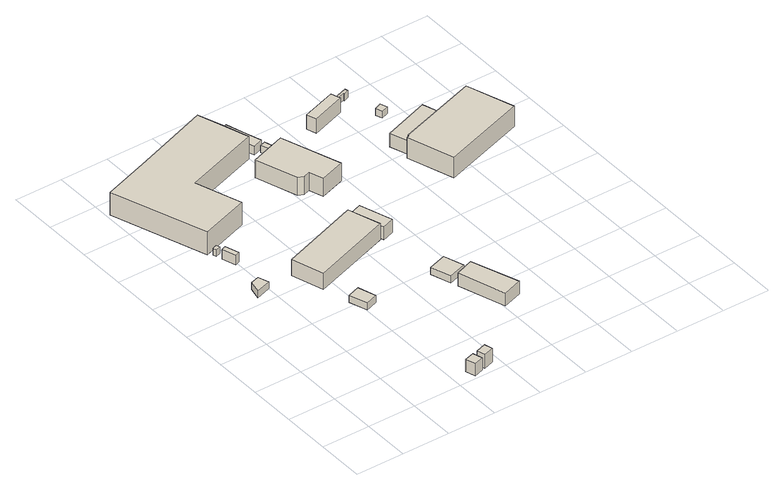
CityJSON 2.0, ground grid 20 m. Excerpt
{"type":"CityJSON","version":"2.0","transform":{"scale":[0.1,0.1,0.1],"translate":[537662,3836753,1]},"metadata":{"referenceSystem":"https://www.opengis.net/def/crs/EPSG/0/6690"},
"CityObjects":{
"building1":{"type":"Building","attributes":{"class":"3001","BuildingDetailAttribute.specifiedBuildingCoverageRate":0.6,"BuildingDetailAttribute.surveyYear":2017,"BuildingTsunamiRiskAttribute.description":"1","BuildingTsunamiRiskAttribute.rank":"2","BuildingTsunamiRiskAttribute.depth":0.62,"BuildingHighTideRiskAttribute.description":"1","BuildingHighTideRiskAttribute.rank":"3","BuildingHighTideRiskAttribute.depth":3.54,"BuildingIDAttribute.prefecture":"27","BuildingIDAttribute.city":"27104"},"geometry":[{"type":"Solid","lod":"1","boundaries":[[[[0,1,2,3]],[[2,4,5,3]],[[1,6,4,2]],[[0,7,6,1]],[[3,5,7,0]],[[4,6,7,5]]]]}]},
"building2":{"type":"Building","attributes":{"class":"3001","BuildingDetailAttribute.specifiedBuildingCoverageRate":0.6,"BuildingDetailAttribute.surveyYear":2017,"BuildingTsunamiRiskAttribute.description":"1","BuildingTsunamiRiskAttribute.rank":"2","BuildingTsunamiRiskAttribute.depth":0.64,"BuildingHighTideRiskAttribute.description":"1","BuildingHighTideRiskAttribute.rank":"3","BuildingHighTideRiskAttribute.depth":3.56,"BuildingIDAttribute.prefecture":"27","BuildingIDAttribute.city":"27104"},"geometry":[{"type":"Solid","lod":"1","boundaries":[[[[8,9,10,11]],[[10,12,13,11]],[[9,14,12,10]],[[8,15,14,9]],[[11,13,15,8]],[[12,14,15,13]]]]}]},
"building3":{"type":"Building","attributes":{"計測周辺長":16.29,"1/2500図郭":55,"区名":"此花区","町丁目名称":"常吉２丁目","街区番号":10,"class":"3001","usage":"441","measuredHeight":4.2,"storeysAboveGround":1,"BuildingDetailAttribute.buildingRoofEdgeArea":12.81,"BuildingDetailAttribute.buildingStructureType":"610","BuildingDetailAttribute.buildingStructureOrgType":"2","BuildingDetailAttribute.detailedUsage":"1520","BuildingDetailAttribute.specifiedBuildingCoverageRate":0.6,"BuildingDetailAttribute.surveyYear":2017,"BuildingTsunamiRiskAttribute.description":"1","BuildingTsunamiRiskAttribute.rank":"2","BuildingTsunamiRiskAttribute.depth":0.79,"BuildingHighTideRiskAttribute.description":"1","BuildingHighTideRiskAttribute.rank":"3","BuildingHighTideRiskAttribute.depth":3.71,"BuildingIDAttribute.prefecture":"27","BuildingIDAttribute.city":"27104"},"geometry":[{"type":"Solid","lod":"1","boundaries":[[[[16,17,18,19]],[[18,20,21,19]],[[17,22,20,18]],[[16,23,22,17]],[[19,21,23,16]],[[20,22,23,21]]]]}]},
"building4":{"type":"Building","attributes":{"計測周辺長":16.62,"1/2500図郭":55,"区名":"此花区","町丁目名称":"常吉２丁目","街区番号":10,"class":"3001","usage":"454","measuredHeight":5.4,"storeysAboveGround":1,"BuildingDetailAttribute.buildingRoofEdgeArea":17.26,"BuildingDetailAttribute.buildingStructureType":"610","BuildingDetailAttribute.buildingStructureOrgType":"2","BuildingDetailAttribute.detailedUsage":"1930","BuildingDetailAttribute.specifiedBuildingCoverageRate":0.6,"BuildingDetailAttribute.surveyYear":2017,"BuildingTsunamiRiskAttribute.description":"1","BuildingTsunamiRiskAttribute.rank":"2","BuildingTsunamiRiskAttribute.depth":1.13,"BuildingHighTideRiskAttribute.description":"1","BuildingHighTideRiskAttribute.rank":"3","BuildingHighTideRiskAttribute.depth":4.1,"BuildingIDAttribute.prefecture":"27","BuildingIDAttribute.city":"27104"},"geometry":[{"type":"Solid","lod":"1","boundaries":[[[[24,25,26,27]],[[26,28,29,27]],[[25,30,28,26]],[[24,31,30,25]],[[27,29,31,24]],[[28,30,31,29]]]]}]},
"building5":{"type":"Building","attributes":{"計測周辺長":16.37,"1/2500図郭":55,"区名":"此花区","町丁目名称":"常吉２丁目","街区番号":10,"class":"3001","usage":"454","measuredHeight":6,"storeysAboveGround":1,"BuildingDetailAttribute.buildingRoofEdgeArea":16.46,"BuildingDetailAttribute.buildingStructureType":"610","BuildingDetailAttribute.buildingStructureOrgType":"2","BuildingDetailAttribute.detailedUsage":"1930","BuildingDetailAttribute.specifiedBuildingCoverageRate":0.6,"BuildingDetailAttribute.surveyYear":2017,"BuildingTsunamiRiskAttribute.description":"1","BuildingTsunamiRiskAttribute.rank":"2","BuildingTsunamiRiskAttribute.depth":1.72,"BuildingIDAttribute.prefecture":"27","BuildingIDAttribute.city":"27104"},"geometry":[{"type":"Solid","lod":"1","boundaries":[[[[32,33,34,35]],[[34,36,37,35]],[[33,38,36,34]],[[32,39,38,33]],[[35,37,39,32]],[[36,38,39,37]]]]}]},
"building6":{"type":"Building","attributes":{"計測周辺長":26.76,"1/2500図郭":55,"区名":"此花区","町丁目名称":"常吉２丁目","街区番号":10,"class":"3001","usage":"401","storeysAboveGround":1,"BuildingDetailAttribute.buildingRoofEdgeArea":43.25,"BuildingDetailAttribute.buildingStructureType":"610","BuildingDetailAttribute.buildingStructureOrgType":"2","BuildingDetailAttribute.detailedUsage":"1350","BuildingDetailAttribute.specifiedBuildingCoverageRate":0.6,"BuildingDetailAttribute.surveyYear":2017,"BuildingTsunamiRiskAttribute.description":"1","BuildingTsunamiRiskAttribute.rank":"2","BuildingTsunamiRiskAttribute.depth":1.08,"BuildingHighTideRiskAttribute.description":"1","BuildingHighTideRiskAttribute.rank":"3","BuildingHighTideRiskAttribute.depth":3.99,"BuildingIDAttribute.prefecture":"27","BuildingIDAttribute.city":"27104"},"geometry":[{"type":"Solid","lod":"1","boundaries":[[[[40,41,42,43]],[[42,44,45,43]],[[41,46,44,42]],[[40,47,46,41]],[[43,45,47,40]],[[44,46,47,45]]]]}]},
"building7":{"type":"Building","attributes":{"計測周辺長":200.66,"1/2500図郭":55,"区名":"此花区","町丁目名称":"常吉２丁目","街区番号":10,"class":"3001","usage":"441","measuredHeight":9.9,"storeysAboveGround":2,"BuildingDetailAttribute.buildingRoofEdgeArea":1620.64,"BuildingDetailAttribute.buildingStructureType":"610","BuildingDetailAttribute.buildingStructureOrgType":"2","BuildingDetailAttribute.detailedUsage":"1520","BuildingDetailAttribute.specifiedBuildingCoverageRate":0.6,"BuildingDetailAttribute.surveyYear":2017,"BuildingTsunamiRiskAttribute.description":"1","BuildingTsunamiRiskAttribute.rank":"2","BuildingTsunamiRiskAttribute.depth":0.75,"BuildingHighTideRiskAttribute.description":"1","BuildingHighTideRiskAttribute.rank":"3","BuildingHighTideRiskAttribute.depth":3.69,"BuildingIDAttribute.prefecture":"27","BuildingIDAttribute.city":"27104"},"geometry":[{"type":"Solid","lod":"1","boundaries":[[[[48,49,50,51,52,53,54,55]],[[54,56,57,55]],[[53,58,56,54]],[[52,59,58,53]],[[51,60,59,52]],[[50,61,60,51]],[[49,62,61,50]],[[48,63,62,49]],[[55,57,63,48]],[[56,58,59,60,61,62,63,57]]]]}]},
"building8":{"type":"Building","attributes":{"計測周辺長":98.25,"1/2500図郭":55,"区名":"此花区","町丁目名称":"常吉２丁目","街区番号":10,"class":"3001","usage":"441","measuredHeight":7.2,"storeysAboveGround":2,"BuildingDetailAttribute.buildingRoofEdgeArea":489.53,"BuildingDetailAttribute.buildingStructureType":"610","BuildingDetailAttribute.buildingStructureOrgType":"2","BuildingDetailAttribute.detailedUsage":"1520","BuildingDetailAttribute.specifiedBuildingCoverageRate":0.6,"BuildingDetailAttribute.surveyYear":2017,"BuildingTsunamiRiskAttribute.description":"1","BuildingTsunamiRiskAttribute.rank":"2","BuildingTsunamiRiskAttribute.depth":1.51,"BuildingHighTideRiskAttribute.description":"1","BuildingHighTideRiskAttribute.rank":"3","BuildingHighTideRiskAttribute.depth":4.43,"BuildingIDAttribute.prefecture":"27","BuildingIDAttribute.city":"27104"},"geometry":[{"type":"Solid","lod":"1","boundaries":[[[[64,65,66,67,68]],[[67,69,70,68]],[[66,71,69,67]],[[65,72,71,66]],[[64,73,72,65]],[[68,70,73,64]],[[69,71,72,73,70]]]]}]},
"building9":{"type":"Building","attributes":{"計測周辺長":33.35,"1/2500図郭":55,"区名":"此花区","町丁目名称":"常吉２丁目","街区番号":10,"class":"3001","usage":"401","measuredHeight":3.1,"storeysAboveGround":1,"BuildingDetailAttribute.buildingRoofEdgeArea":69.32,"BuildingDetailAttribute.buildingStructureType":"610","BuildingDetailAttribute.buildingStructureOrgType":"2","BuildingDetailAttribute.detailedUsage":"1350","BuildingDetailAttribute.specifiedBuildingCoverageRate":0.6,"BuildingDetailAttribute.surveyYear":2017,"BuildingTsunamiRiskAttribute.description":"1","BuildingTsunamiRiskAttribute.rank":"2","BuildingTsunamiRiskAttribute.depth":0.78,"BuildingHighTideRiskAttribute.description":"1","BuildingHighTideRiskAttribute.rank":"3","BuildingHighTideRiskAttribute.depth":3.69,"BuildingIDAttribute.prefecture":"27","BuildingIDAttribute.city":"27104"},"geometry":[{"type":"Solid","lod":"1","boundaries":[[[[74,75,76,77]],[[76,78,79,77]],[[75,80,78,76]],[[74,81,80,75]],[[77,79,81,74]],[[78,80,81,79]]]]}]},
"building10":{"type":"Building","attributes":{"計測周辺長":57.78,"1/2500図郭":55,"区名":"此花区","町丁目名称":"常吉２丁目","街区番号":10,"class":"3001","usage":"401","measuredHeight":5.6,"storeysAboveGround":2,"BuildingDetailAttribute.buildingRoofEdgeArea":171.1,"BuildingDetailAttribute.buildingStructureType":"610","BuildingDetailAttribute.buildingStructureOrgType":"2","BuildingDetailAttribute.detailedUsage":"1350","BuildingDetailAttribute.specifiedBuildingCoverageRate":0.6,"BuildingDetailAttribute.surveyYear":2017,"BuildingTsunamiRiskAttribute.description":"1","BuildingTsunamiRiskAttribute.rank":"1","BuildingTsunamiRiskAttribute.depth":0.34,"BuildingHighTideRiskAttribute.description":"1","BuildingHighTideRiskAttribute.rank":"3","BuildingHighTideRiskAttribute.depth":3.25,"BuildingIDAttribute.prefecture":"27","BuildingIDAttribute.city":"27104"},"geometry":[{"type":"Solid","lod":"1","boundaries":[[[[82,83,84,85]],[[84,86,87,85]],[[83,88,86,84]],[[82,89,88,83]],[[85,87,89,82]],[[86,88,89,87]]]]}]},
"building11":{"type":"Building","attributes":{"class":"3001","measuredHeight":5.7,"BuildingDetailAttribute.specifiedBuildingCoverageRate":0.6,"BuildingDetailAttribute.surveyYear":2017,"BuildingTsunamiRiskAttribute.description":"1","BuildingTsunamiRiskAttribute.rank":"2","BuildingTsunamiRiskAttribute.depth":1.48,"BuildingHighTideRiskAttribute.description":"1","BuildingHighTideRiskAttribute.rank":"3","BuildingHighTideRiskAttribute.depth":4.4,"BuildingIDAttribute.prefecture":"27","BuildingIDAttribute.city":"27104"},"geometry":[{"type":"Solid","lod":"1","boundaries":[[[[90,91,92,93]],[[92,94,95,93]],[[91,96,94,92]],[[90,97,96,91]],[[93,95,97,90]],[[94,96,97,95]]]]}]},
"building12":{"type":"Building","attributes":{"class":"3001","measuredHeight":7.8,"BuildingDetailAttribute.specifiedBuildingCoverageRate":0.6,"BuildingDetailAttribute.surveyYear":2017,"BuildingTsunamiRiskAttribute.description":"1","BuildingTsunamiRiskAttribute.rank":"2","BuildingTsunamiRiskAttribute.depth":1.11,"BuildingHighTideRiskAttribute.description":"1","BuildingHighTideRiskAttribute.rank":"3","BuildingHighTideRiskAttribute.depth":4.03,"BuildingIDAttribute.prefecture":"27","BuildingIDAttribute.city":"27104"},"geometry":[{"type":"Solid","lod":"1","boundaries":[[[[98,99,100,101,102,103,104]],[[103,105,106,104]],[[102,107,105,103]],[[101,108,107,102]],[[100,109,108,101]],[[99,110,109,100]],[[98,111,110,99]],[[104,106,111,98]],[[105,107,108,109,110,111,106]]]]}]},
"building13":{"type":"Building","attributes":{"計測周辺長":39.86,"1/2500図郭":55,"区名":"此花区","町丁目名称":"常吉２丁目","街区番号":10,"class":"3003","usage":"441","measuredHeight":3.7,"storeysAboveGround":1,"BuildingDetailAttribute.buildingRoofEdgeArea":69.46,"BuildingDetailAttribute.buildingStructureType":"610","BuildingDetailAttribute.buildingStructureOrgType":"2","BuildingDetailAttribute.detailedUsage":"1520","BuildingDetailAttribute.specifiedBuildingCoverageRate":0.6,"BuildingDetailAttribute.surveyYear":2017,"BuildingTsunamiRiskAttribute.description":"1","BuildingTsunamiRiskAttribute.rank":"2","BuildingTsunamiRiskAttribute.depth":0.82,"BuildingHighTideRiskAttribute.description":"1","BuildingHighTideRiskAttribute.rank":"3","BuildingHighTideRiskAttribute.depth":3.75,"BuildingIDAttribute.prefecture":"27","BuildingIDAttribute.city":"27104"},"geometry":[{"type":"Solid","lod":"1","boundaries":[[[[112,113,114,115,116,117]],[[116,118,119,117]],[[115,120,118,116]],[[114,121,120,115]],[[113,122,121,114]],[[112,123,122,113]],[[117,119,123,112]],[[118,120,121,122,123,119]]]]}]},
"building14":{"type":"Building","attributes":{"計測周辺長":11.39,"1/2500図郭":55,"区名":"此花区","町丁目名称":"常吉２丁目","街区番号":10,"class":"3001","usage":"441","measuredHeight":3.1,"storeysAboveGround":1,"BuildingDetailAttribute.buildingRoofEdgeArea":7.75,"BuildingDetailAttribute.buildingStructureType":"610","BuildingDetailAttribute.buildingStructureOrgType":"2","BuildingDetailAttribute.detailedUsage":"1520","BuildingDetailAttribute.specifiedBuildingCoverageRate":0.6,"BuildingDetailAttribute.surveyYear":2017,"BuildingTsunamiRiskAttribute.description":"1","BuildingTsunamiRiskAttribute.rank":"2","BuildingTsunamiRiskAttribute.depth":0.94,"BuildingHighTideRiskAttribute.description":"1","BuildingHighTideRiskAttribute.rank":"3","BuildingHighTideRiskAttribute.depth":3.87,"BuildingIDAttribute.prefecture":"27","BuildingIDAttribute.city":"27104"},"geometry":[{"type":"Solid","lod":"1","boundaries":[[[[124,125,126,127]],[[126,128,129,127]],[[125,130,128,126]],[[124,131,130,125]],[[127,129,131,124]],[[128,130,131,129]]]]}]},
"building15":{"type":"Building","attributes":{"計測周辺長":38.29,"1/2500図郭":55,"区名":"此花区","町丁目名称":"常吉２丁目","街区番号":9,"class":"3001","usage":"431","measuredHeight":6.3,"storeysAboveGround":2,"BuildingDetailAttribute.buildingRoofEdgeArea":63.19,"BuildingDetailAttribute.buildingStructureType":"610","BuildingDetailAttribute.buildingStructureOrgType":"2","BuildingDetailAttribute.detailedUsage":"1720","BuildingDetailAttribute.specifiedBuildingCoverageRate":0.6,"BuildingDetailAttribute.surveyYear":2017,"BuildingTsunamiRiskAttribute.description":"1","BuildingTsunamiRiskAttribute.rank":"2","BuildingTsunamiRiskAttribute.depth":1.34,"BuildingHighTideRiskAttribute.description":"1","BuildingHighTideRiskAttribute.rank":"3","BuildingHighTideRiskAttribute.depth":4.26,"BuildingIDAttribute.prefecture":"27","BuildingIDAttribute.city":"27104"},"geometry":[{"type":"Solid","lod":"1","boundaries":[[[[132,133,134,135]],[[134,136,137,135]],[[133,138,136,134]],[[132,139,138,133]],[[135,137,139,132]],[[136,138,139,137]]]]}]},
"building16":{"type":"Building","attributes":{"計測周辺長":56.41,"1/2500図郭":55,"区名":"此花区","町丁目名称":"常吉２丁目","街区番号":9,"class":"3003","usage":"402","measuredHeight":6,"storeysAboveGround":2,"BuildingDetailAttribute.buildingRoofEdgeArea":160.51,"BuildingDetailAttribute.buildingStructureType":"610","BuildingDetailAttribute.buildingStructureOrgType":"2","BuildingDetailAttribute.detailedUsage":"1401","BuildingDetailAttribute.specifiedBuildingCoverageRate":0.6,"BuildingDetailAttribute.surveyYear":2017,"BuildingTsunamiRiskAttribute.description":"1","BuildingTsunamiRiskAttribute.rank":"2","BuildingTsunamiRiskAttribute.depth":0.74,"BuildingHighTideRiskAttribute.description":"1","BuildingHighTideRiskAttribute.rank":"3","BuildingHighTideRiskAttribute.depth":3.66,"BuildingIDAttribute.prefecture":"27","BuildingIDAttribute.city":"27104"},"geometry":[{"type":"Solid","lod":"1","boundaries":[[[[140,141,142,143]],[[142,144,145,143]],[[141,146,144,142]],[[140,147,146,141]],[[143,145,147,140]],[[144,146,147,145]]]]}]},
"building17":{"type":"Building","attributes":{"class":"3001","BuildingDetailAttribute.specifiedBuildingCoverageRate":0.6,"BuildingDetailAttribute.surveyYear":2017,"BuildingTsunamiRiskAttribute.description":"1","BuildingTsunamiRiskAttribute.rank":"2","BuildingTsunamiRiskAttribute.depth":1.26,"BuildingHighTideRiskAttribute.description":"1","BuildingHighTideRiskAttribute.rank":"3","BuildingHighTideRiskAttribute.depth":4.18,"BuildingIDAttribute.prefecture":"27","BuildingIDAttribute.city":"27104"},"geometry":[{"type":"Solid","lod":"1","boundaries":[[[[148,149,150,151,152,153]],[[152,154,155,153]],[[151,156,154,152]],[[150,157,156,151]],[[149,158,157,150]],[[148,159,158,149]],[[153,155,159,148]],[[154,156,157,158,159,155]]]]}]},
"building18":{"type":"Building","attributes":{"class":"3001","BuildingDetailAttribute.specifiedBuildingCoverageRate":0.6,"BuildingDetailAttribute.surveyYear":2017,"BuildingTsunamiRiskAttribute.description":"1","BuildingTsunamiRiskAttribute.rank":"2","BuildingTsunamiRiskAttribute.depth":1.19,"BuildingHighTideRiskAttribute.description":"1","BuildingHighTideRiskAttribute.rank":"3","BuildingHighTideRiskAttribute.depth":4.11,"BuildingIDAttribute.prefecture":"27","BuildingIDAttribute.city":"27104"},"geometry":[{"type":"Solid","lod":"1","boundaries":[[[[160,161,162,163]],[[162,164,165,163]],[[161,166,164,162]],[[160,167,166,161]],[[163,165,167,160]],[[164,166,167,165]]]]}]},
"building19":{"type":"Building","attributes":{"計測周辺長":114.63,"1/2500図郭":55,"区名":"此花区","町丁目名称":"常吉２丁目","街区番号":9,"class":"3001","usage":"402","measuredHeight":9,"storeysAboveGround":2,"BuildingDetailAttribute.buildingRoofEdgeArea":756.69,"BuildingDetailAttribute.buildingStructureType":"610","BuildingDetailAttribute.buildingStructureOrgType":"2","BuildingDetailAttribute.detailedUsage":"1401","BuildingDetailAttribute.specifiedBuildingCoverageRate":0.6,"BuildingDetailAttribute.surveyYear":2017,"BuildingTsunamiRiskAttribute.description":"1","BuildingTsunamiRiskAttribute.rank":"2","BuildingTsunamiRiskAttribute.depth":0.59,"BuildingHighTideRiskAttribute.description":"1","BuildingHighTideRiskAttribute.rank":"3","BuildingHighTideRiskAttribute.depth":3.51,"BuildingIDAttribute.prefecture":"27","BuildingIDAttribute.city":"27104"},"geometry":[{"type":"Solid","lod":"1","boundaries":[[[[168,169,170,171,172,173]],[[172,174,175,173]],[[171,176,174,172]],[[170,177,176,171]],[[169,178,177,170]],[[168,179,178,169]],[[173,175,179,168]],[[174,176,177,178,179,175]]]]}]}
},
"vertices":[
[142,877,13],[178,888,13],[193,844,13],[129,823,13],[193,844,43],[129,823,43],[178,888,43],[142,877,43],
[148,1112,19],[168,1119,19],[173,1104,19],[153,1097,19],[173,1104,49],[153,1097,49],[168,1119,49],[148,1112,49],
[161,1077,17],[181,1084,17],[199,1027,17],[179,1019,17],[199,1027,59],[179,1019,59],[181,1084,59],[161,1077,59],
[460,48,8],[500,60,8],[512,20,8],[472,8,8],[512,20,62],[472,8,62],[500,60,62],[460,48,62],
[520,63,2],[564,77,2],[574,43,2],[530,29,2],[574,43,62],[530,29,62],[564,77,62],[520,63,62],
[372,614,11],[424,632,11],[448,557,11],[397,539,11],[448,557,41],[397,539,41],[424,632,41],[372,614,41],
[517,1696,17],[552,1592,17],[586,1488,17],[273,1383,17],[337,1194,17],[135,1127,17],[1,1518,17],[212,1589,17],[1,1518,116],[212,1589,116],[135,1127,116],[337,1194,116],[273,1383,116],[586,1488,116],[552,1592,116],[517,1696,116],
[305,861,9],[630,973,9],[638,975,9],[680,843,9],[346,729,9],[680,843,80],[346,729,80],[638,975,80],[630,973,80],[305,861,80],
[694,567,17],[769,591,17],[796,508,17],[721,483,17],[796,508,48],[721,483,48],[769,591,48],[694,567,48],
[730,455,18],[806,483,18],[874,288,18],[793,260,18],[874,288,74],[793,260,74],[806,483,74],[730,455,74],
[647,972,7],[698,989,7],[742,854,7],[692,837,7],[742,854,64],[692,837,64],[698,989,64],[647,972,64],
[654,1225,7],[627,1216,7],[604,1227,7],[547,1398,7],[695,1449,7],[778,1203,7],[673,1168,7],[778,1203,85],[673,1168,85],[695,1449,85],[547,1398,85],[604,1227,85],[627,1216,85],[654,1225,85],
[661,1514,13],[619,1499,13],[589,1593,13],[572,1646,13],[615,1661,13],[636,1593,13],[615,1661,51],[636,1593,51],[572,1646,51],[589,1593,51],[619,1499,51],[661,1514,51],
[646,1499,12],[669,1507,12],[679,1474,12],[659,1467,12],[679,1474,43],[659,1467,43],[669,1507,43],[646,1499,43],
[858,1515,10],[1000,1562,10],[1013,1522,10],[872,1474,10],[1013,1522,73],[872,1474,73],[1000,1562,73],[858,1515,73],
[1025,1250,17],[1217,1316,17],[1242,1241,17],[1050,1175,17],[1242,1241,76],[1050,1175,76],[1217,1316,76],[1025,1250,76],
[1019,1568,10],[1082,1589,10],[1086,1575,10],[1064,1567,10],[1062,1572,10],[1023,1559,10],[1062,1572,40],[1023,1559,40],[1064,1567,40],[1086,1575,40],[1082,1589,40],[1019,1568,40],
[1099,1433,12],[1128,1444,12],[1139,1415,12],[1109,1404,12],[1139,1415,42],[1109,1404,42],[1128,1444,42],[1099,1433,42],
[1035,1162,16],[1047,1166,16],[1046,1171,16],[1382,1280,16],[1446,1084,16],[1098,970,16],[1446,1084,106],[1098,970,106],[1382,1280,106],[1046,1171,106],[1047,1166,106],[1035,1162,106]
]}
